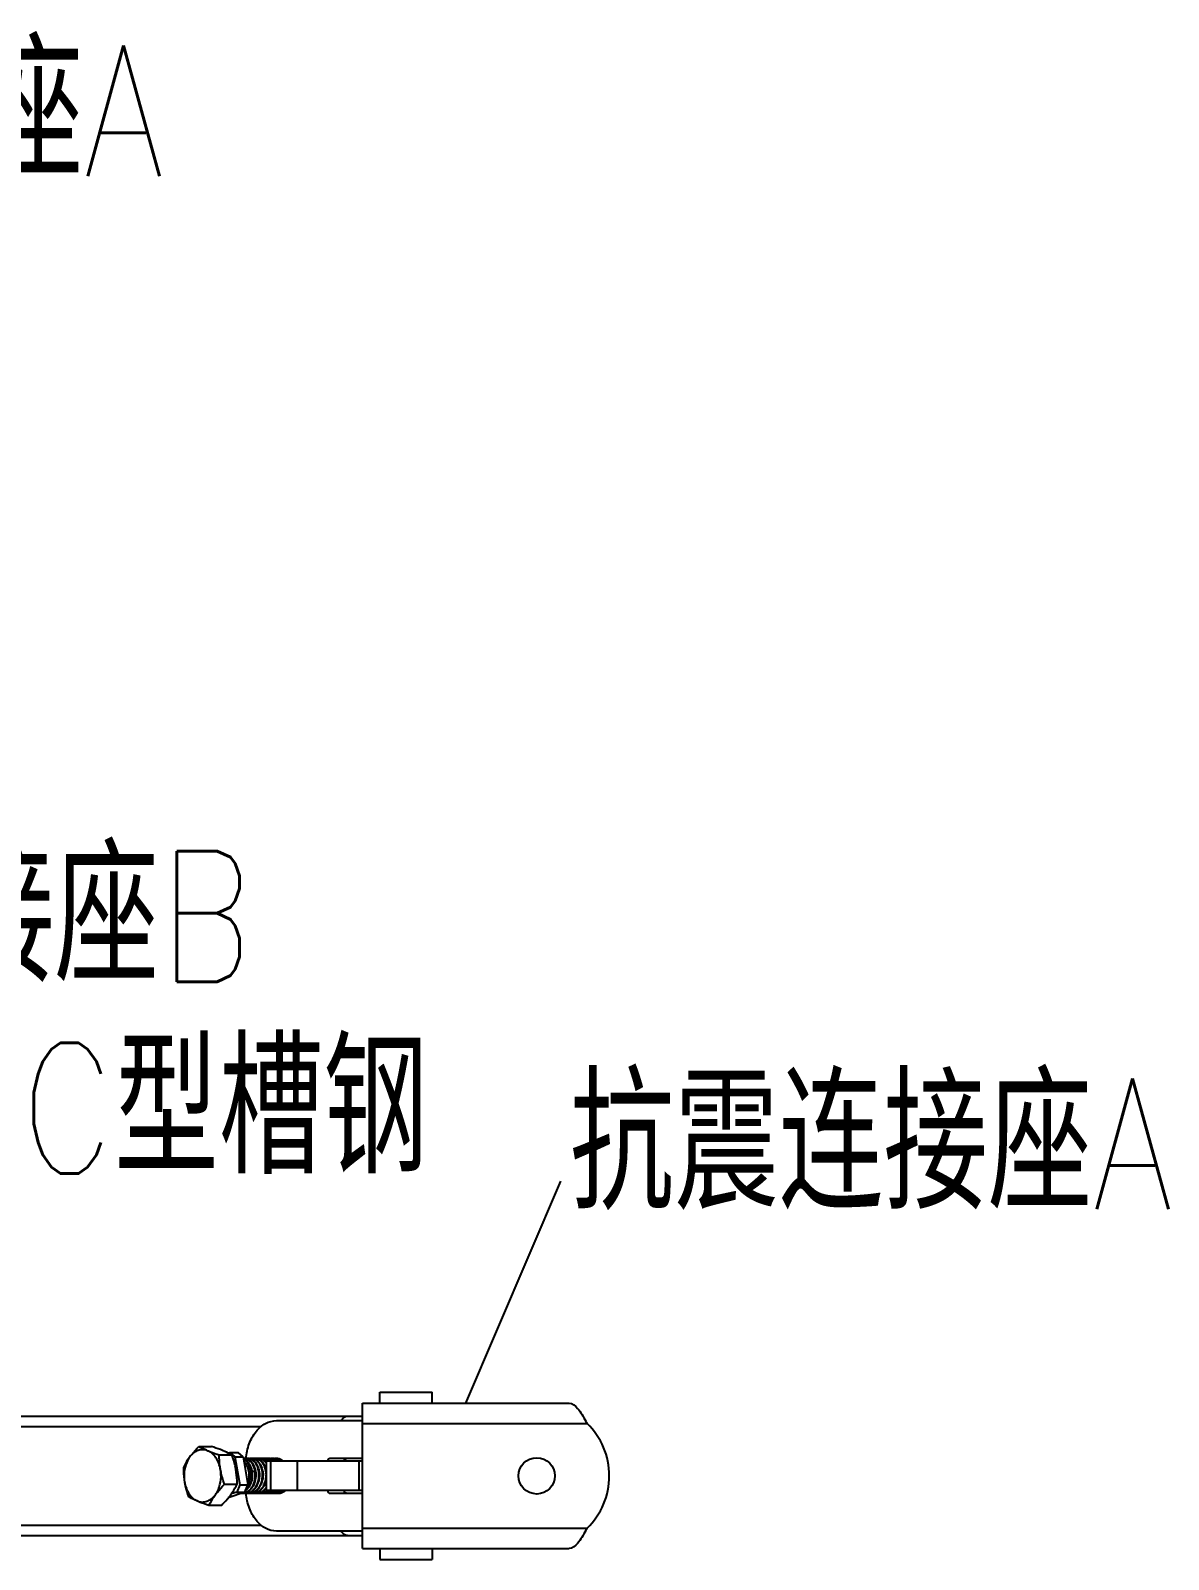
# Model space of a CAD drawing. Extents: x 27938 to 1507990, y 110129 to 923079.
# Drawn here: x 461054 to 464538, y 358321 to 363000 of the extents above; entities that cross this region are included whole.
import ezdxf

# ---------------------------------------------------------------- set-up
doc = ezdxf.new("R2010")
doc.units = 0
doc.header["$LTSCALE"] = 1000
doc.header["$MEASUREMENT"] = 0
doc.layers.add('W_DIM', color=4, linetype='Continuous')
doc.styles.get("Standard").update_dxf_attribs({"font": 'gbenor.shx', "bigfont": 'gbcbig.shx'})
doc.styles.add('wwp100', font='txt.shx', dxfattribs={"width": 0.7, "height": 400, "bigfont": 'hztxt.shx'})
doc.dimstyles.get("Standard").update_dxf_attribs({"dimtxt": 0.18, "dimasz": 0.18, "dimexe": 0.18, "dimexo": 0.0625, "dimgap": 0.09, "dimtad": 0, "dimtih": 1, "dimtoh": 1, "dimdec": 4, "dimzin": 0, "dimdsep": 46, "dimtxsty": 'Standard', "dimcen": 0.09, "dimadec": 0, "dimazin": 0, "dimtfac": 1, "dimtdec": 4, "dimtofl": 0, "dimtmove": 0, "dimatfit": 3, "dimfxl": 1, "dimtolj": 1, "dimtzin": 0, "dimarcsym": 0})

msp = doc.modelspace()

# ---------------------------------------------------------------- linework, layer by layer
at = {"linetype": 'Continuous'}
for p, q in [((462069.6, 358353.9), (462069.6, 358798.8)), ((462069.6, 358798.8), (462703.4, 358798.8)), ((462123, 358798.8), (462123, 358832.2)), ((462283.2, 358798.8), (462283.2, 358832.2)), ((459118.2, 358758.8), (462069.6, 358758.8)), ((461806.7, 358745.4), (462069.6, 358745.4)), ((459250.2, 358727.6), (461759.6, 358727.6)), ((462069.6, 358736.5), (462757.8, 358736.5)), ((461568.6, 358666.1), (461607.6, 358666.1)), ((461631.4, 358640.5), (461670.4, 358640.5)), ((461659.2, 358646.1), (461663.8, 358647.7)), ((461663.8, 358647.7), (461679, 358634.7)), ((461663.8, 358647.7), (461689, 358647.7)), ((461679, 358634.7), (461694.1, 358548.4)), ((461679, 358634.7), (461704.2, 358634.7)), ((461704.2, 358634.7), (461689, 358647.7)), ((461704.2, 358634.7), (461719.3, 358548.4)), ((461774.8, 358620.8), (461774.8, 358531.9)), ((462069.6, 358620.8), (461774.8, 358620.8)), ((461787.9, 358620.8), (461787.9, 358531.9)), ((461870.1, 358620.8), (461870.1, 358531.9)), ((462069.6, 358629.7), (461970.3, 358629.7)), ((462058.8, 358620.8), (462058.8, 358531.9)), ((461741, 358590.7), (461731.7, 358588.4)), ((461647.1, 358550.7), (461686.1, 358550.7)), ((461710.1, 358526.8), (461659.1, 358509)), ((461684.9, 358526.8), (461668.3, 358521)), ((461694.1, 358548.4), (461684.9, 358526.8)), ((461684.9, 358526.8), (461710.1, 358526.8)), ((461694.1, 358548.4), (461719.3, 358548.4)), ((461710.1, 358526.8), (461719.3, 358548.4)), ((462069.6, 358531.9), (461774.8, 358531.9)), ((461970.3, 358523), (462069.6, 358523)), ((461600, 358486.6), (461639, 358486.6)), ((459250.2, 358425.1), (461759.6, 358425.1)), ((462069.6, 358416.2), (462757.8, 358416.2)), ((459118.2, 358394), (462069.6, 358394)), ((462069.6, 358407.3), (461806.7, 358407.3)), ((462069.6, 358353.9), (462703.4, 358353.9)), ((462123, 358353.9), (462123, 358320.6)), ((462283.2, 358353.9), (462283.2, 358320.6))]:
    msp.add_line(p, q, dxfattribs=at)
for p, q in [((462123, 358832.2), (462283.2, 358832.2)), ((462123, 358320.6), (462283.2, 358320.6))]:
    msp.add_line(p, q)
msp.add_circle((462603.5, 358576.4), 55.6, dxfattribs=at)
for centre, radius, start, end in [((462445.1, 358570.2), 354.2, 27.9978, 29.2622), ((462603.5, 358576.4), 222.4, 313.9455, 46.0545), ((461706.9, 358605.4), 24.3, 86.7845, 94.2112), ((461717.9, 358605.2), 24.6, 90.0498, 101.0645), ((461717.9, 358605.4), 24.3, 86.7743, 90.0077), ((461728.9, 358605.2), 24.5, 90.0384, 101.0179), ((461728.9, 358605.4), 24.3, 86.7856, 89.9966), ((461739.9, 358605.2), 24.5, 90.049, 100.9954), ((461739.9, 358605.4), 24.3, 86.7801, 90.0075), ((461750.9, 358605.2), 24.6, 90.0437, 101.062), ((461750.9, 358605.4), 24.3, 86.7795, 90.0015), ((461761.9, 358605.2), 24.5, 90.0437, 101.0051), ((461761.9, 358605.4), 24.3, 86.7867, 90.0021), ((461772.9, 358605.2), 24.5, 90.0497, 101.0016), ((461745.6, 358594.1), 37.7, 42.2645, 48.752), ((461772.9, 358605.4), 24.3, 86.7769, 90.0081), ((461743, 358591.7), 41.1, 39.2284, 42.3075), ((461784, 358605.2), 24.6, 90.0405, 101.0531), ((461757.3, 358594.9), 36.6, 45.4702, 48.7951), ((461783.9, 358605.4), 24.3, 86.785, 89.9983), ((461795, 358605.2), 24.5, 90.049, 100.9977), ((461768.3, 358594.9), 36.6, 45.4659, 48.8093), ((461794.9, 358605.4), 24.3, 86.7894, 90.0075), ((461806, 358605.2), 24.6, 90.0526, 101.0446), ((461779.3, 358594.9), 36.6, 45.4871, 48.7938), ((461806, 358605.4), 24.3, 86.7735, 90.0108), ((461790.3, 358594.9), 36.6, 45.4665, 48.8015), ((461660.6, 358579.2), 71.7, 7.4386, 9.2614), ((461673.9, 358579.4), 58.5, 10.5055, 11.18), ((461673.4, 358579.3), 59.1, 8.9052, 10.5042), ((461695, 358579.2), 59.4, 9.0333, 9.9567), ((461691.3, 358578.8), 63.2, 352.211, 352.5185), ((461706.4, 358579.3), 59.1, 8.9818, 11.0323), ((461701.3, 358552.4), 29.4, 266.5315, 270.0065), ((461701.3, 358552.4), 29.4, 270.0081, 272.8567), ((461701.3, 358552.4), 29.4, 272.8574, 275.2194), ((461712.4, 358552.5), 29.5, 260.1078, 269.9722), ((461700.7, 358554.7), 31.8, 288.4202, 290.7394), ((461702.4, 358554), 31.1, 285.8298, 288.459), ((461712.4, 358552.2), 29.2, 269.9973, 272.6949), ((461723.4, 358552.5), 29.5, 260.0711, 269.9827), ((461711.8, 358554.6), 31.7, 288.4602, 290.6746), ((461713.4, 358554.1), 31.1, 285.9611, 288.4587), ((461723.4, 358552.2), 29.2, 270.008, 272.693), ((461723.4, 358552.3), 29.3, 272.6938, 275.2451), ((461734.4, 358552.5), 29.5, 260.1504, 269.9814), ((461722.8, 358554.6), 31.7, 288.4602, 290.6754), ((461724.4, 358554.1), 31.1, 285.9619, 288.4587), ((461734.4, 358552.2), 29.2, 270.0063, 272.6857), ((461745.4, 358552.4), 29.5, 260.395, 269.9755), ((461733.8, 358554.6), 31.7, 288.4602, 290.6741), ((461735.4, 358554), 31.1, 285.9641, 288.119), ((461735.3, 358554.2), 31.3, 288.117, 288.456), ((461745.4, 358552.2), 29.2, 270.0004, 272.6959), ((461756.4, 358552.5), 29.5, 260.0747, 269.9827), ((461744.9, 358554.6), 31.7, 288.4603, 290.6749), ((461746.4, 358554.1), 31.1, 285.9612, 288.4587), ((461756.4, 358552.2), 29.2, 270.008, 272.6878), ((461756.4, 358552.3), 29.3, 272.6886, 275.2518), ((461767.4, 358552.5), 29.5, 260.141, 269.976), ((461755.9, 358554.6), 31.7, 288.4602, 290.6747), ((461757.4, 358554.1), 31.1, 285.9616, 288.4587), ((461767.4, 358552.2), 29.2, 270.0011, 272.692), ((461778.4, 358552.5), 29.5, 260.0816, 269.9797), ((461751.3, 358562.2), 40.6, 307.6353, 311.5837), ((461766.9, 358554.6), 31.7, 288.4602, 290.6743), ((461768.4, 358554.1), 31.1, 285.9612, 288.4587), ((461778.4, 358552.2), 29.2, 270.005, 272.6978), ((461778.4, 358552.3), 29.3, 272.6985, 275.2581), ((461789.5, 358552.5), 29.5, 260.1633, 269.9862), ((461777.9, 358554.6), 31.7, 288.4603, 290.6751), ((461779.4, 358554.1), 31.1, 285.9624, 288.4588), ((461761.9, 358562.7), 41.3, 309.969, 311.5624), ((461763.6, 358562.4), 40.8, 308.3867, 311.6033), ((461789.4, 358552.2), 29.2, 270.011, 272.6839), ((461800.5, 358552.5), 29.5, 260.1241, 269.9724), ((461788.9, 358554.6), 31.7, 288.4602, 290.6742), ((461790.5, 358554.1), 31.1, 285.9615, 288.4587), ((461800.5, 358552.2), 29.2, 269.9975, 272.695), ((461811.5, 358552.5), 29.5, 260.0725, 269.9827), ((461799.9, 358554.6), 31.7, 288.4602, 290.6744), ((461801.5, 358554.1), 31.1, 285.9611, 288.4587), ((461811.5, 358552.2), 29.2, 270.008, 272.6973), ((461811.5, 358552.3), 29.3, 272.6981, 275.2477), ((461810.9, 358554.6), 31.7, 288.4603, 290.6754), ((461812.5, 358554.1), 31.1, 285.9619, 288.4588), ((461805.7, 358563), 41.7, 311.2696, 311.5925), ((461807.4, 358562.7), 41.2, 309.7045, 311.528), ((462445.1, 358582.5), 354.2, 330.7378, 332.0022)]:
    msp.add_arc(centre, radius, start, end, dxfattribs=at)
for points, knots in [([(462703.4, 358798.8), (462713.3, 358798.8), (462728.3, 358785.1), (462742.1, 358764.4), (462750, 358750.7), (462754.1, 358743.4)], [0, 0, 0, 0, 0.388881, 0.673899, 1, 1, 1, 1]), ([(461713.1, 358629.2), (461714.6, 358644.7), (461721, 358674.3), (461741.5, 358712.3), (461770.9, 358738.7), (461795.3, 358745.4), (461806.7, 358745.4)], [0, 0, 0, 0, 0.288185, 0.553327, 0.788006, 1, 1, 1, 1]), ([(462005.7, 358745.5), (462007.6, 358749.2), (462012.4, 358755.8), (462020.2, 358758.8), (462023.8, 358758.8)], [0, 0, 0, 0, 0.538137, 1, 1, 1, 1]), ([(461541, 358634.1), (461543, 358636.8), (461551.6, 358648), (461561.1, 358658.4), (461568.6, 358666.1)], [0, 0, 0, 0, 0.240981, 1, 1, 1, 1]), ([(461595.9, 358653.3), (461591.3, 358655.2), (461581.4, 358657.4), (461566, 358654.9), (461552, 358646.8), (461544.4, 358638.7), (461541, 358634.1)], [0, 0, 0, 0, 0.238229, 0.47528, 0.726056, 1, 1, 1, 1]), ([(461595.9, 358653.3), (461593.4, 358654.3), (461584.1, 358658.3), (461575, 358662.7), (461568.6, 358666.1)], [0, 0, 0, 0, 0.275005, 1, 1, 1, 1]), ([(461635.2, 358595.6), (461634, 358602.2), (461630.6, 358614.9), (461621.9, 358631.8), (461610.4, 358645.2), (461600.9, 358651.3), (461595.9, 358653.3)], [0, 0, 0, 0, 0.27851, 0.540172, 0.780428, 1, 1, 1, 1]), ([(461595.9, 358653.3), (461598.7, 358652.2), (461610.4, 358647.6), (461622.3, 358643.5), (461631.4, 358640.5)], [0, 0, 0, 0, 0.233658, 1, 1, 1, 1]), ([(461643.1, 358653.3), (461640.4, 358654.4), (461628.7, 358659), (461616.8, 358663.1), (461607.6, 358666.1)], [0, 0, 0, 0, 0.233658, 1, 1, 1, 1]), ([(461670.4, 358640.5), (461668.4, 358641.5), (461659.5, 358646.2), (461650.3, 358650.3), (461643.1, 358653.3)], [0, 0, 0, 0, 0.226572, 1, 1, 1, 1]), ([(461541, 358634.1), (461539, 358631.4), (461531.8, 358621.2), (461525.6, 358610.3), (461521.5, 358602)], [0, 0, 0, 0, 0.263099, 1, 1, 1, 1]), ([(461521.5, 358602), (461521.5, 358598.3), (461521.8, 358583.3), (461523.3, 358568.3), (461525.3, 358557.1)], [0, 0, 0, 0, 0.246121, 1, 1, 1, 1]), ([(461541, 358634.1), (461537.3, 358629), (461524.3, 358605.6), (461521.8, 358577.1), (461525.3, 358557.1)], [0, 0, 0, 0, 0.235366, 1, 1, 1, 1]), ([(461635.2, 358595.6), (461634.5, 358599.3), (461632.3, 358614.2), (461631.5, 358629.3), (461631.4, 358640.5)], [0, 0, 0, 0, 0.254083, 1, 1, 1, 1]), ([(461682.4, 358595.6), (461681.7, 358599.4), (461678.7, 358614.6), (461674.2, 358629.5), (461670.4, 358640.5)], [0, 0, 0, 0, 0.248499, 1, 1, 1, 1]), ([(461705.4, 358628.4), (461706.2, 358628.1), (461709.9, 358626.6), (461713.1, 358624.4), (461715.4, 358622.4)], [0, 0, 0, 0, 0.241445, 1, 1, 1, 1]), ([(461713.7, 358534.9), (461719.8, 358541.4), (461726.3, 358554.1), (461729.8, 358572.2), (461729.8, 358586.5), (461727.1, 358600.1), (461720.8, 358615.2), (461712.2, 358624.4), (461705.5, 358627.4)], [0, 0, 0, 0, 0.255096, 0.39268, 0.530602, 0.663916, 0.788307, 1, 1, 1, 1]), ([(461706.7, 358621.1), (461714.7, 358613.4), (461722, 358596), (461723, 358572.3), (461720.5, 358559.8), (461718.4, 358553.9)], [0, 0, 0, 0, 0.470214, 0.736055, 1, 1, 1, 1]), ([(461708.2, 358629.7), (461711.4, 358629.7), (461718.1, 358628.4), (461723.8, 358624.7), (461726.4, 358622.4)], [0, 0, 0, 0, 0.482589, 1, 1, 1, 1]), ([(461741, 358590.7), (461740.1, 358595.9), (461737.4, 358605.7), (461730, 358618.3), (461720.1, 358627), (461712.1, 358629.5), (461708.2, 358629.7)], [0, 0, 0, 0, 0.290521, 0.554658, 0.788516, 1, 1, 1, 1]), ([(461715.4, 358622.4), (461717.4, 358620.6), (461725.5, 358611.7), (461729.8, 358599.8), (461731.3, 358590.7)], [0, 0, 0, 0, 0.227377, 1, 1, 1, 1]), ([(461717.1, 358605.7), (461719.1, 358601.9), (461725.4, 358584.9), (461724, 358565.2), (461718.7, 358552.5)], [0, 0, 0, 0, 0.239303, 1, 1, 1, 1]), ([(461723, 358524.9), (461727.7, 358526.7), (461736.7, 358532.8), (461746.4, 358546.7), (461752.2, 358563.9), (461753.6, 358582.5), (461750.5, 358600.3), (461743.3, 358615.5), (461732.7, 358626.3), (461723.6, 358629.5), (461719.2, 358629.7)], [0, 0, 0, 0, 0.11422, 0.241557, 0.38018, 0.523371, 0.662464, 0.789655, 0.901082, 1, 1, 1, 1]), ([(461719.3, 358629.7), (461722.5, 358629.7), (461729.1, 358628.4), (461734.8, 358624.7), (461737.4, 358622.4)], [0, 0, 0, 0, 0.482586, 1, 1, 1, 1]), ([(461737.4, 358622.4), (461744.1, 358616.6), (461751.2, 358603.4), (461754.6, 358584.4), (461754.2, 358568.7), (461750.5, 358553.7), (461743.9, 358540.5), (461734.8, 358530.2), (461727.1, 358525.8), (461723.2, 358524.5)], [0, 0, 0, 0, 0.234995, 0.369193, 0.507415, 0.643708, 0.772808, 0.891506, 1, 1, 1, 1]), ([(461726.4, 358622.4), (461728.4, 358620.7), (461736.5, 358611.8), (461740.8, 358600), (461742.3, 358591)], [0, 0, 0, 0, 0.22749, 1, 1, 1, 1]), ([(461730.3, 358629.7), (461733.5, 358629.7), (461740.1, 358628.4), (461745.8, 358624.7), (461748.4, 358622.4)], [0, 0, 0, 0, 0.482586, 1, 1, 1, 1]), ([(461734, 358524.9), (461738.7, 358526.7), (461747.8, 358532.8), (461757.4, 358546.7), (461763.2, 358563.9), (461764.6, 358582.5), (461761.5, 358600.3), (461754.3, 358615.5), (461743.7, 358626.3), (461734.6, 358629.5), (461730.3, 358629.7)], [0, 0, 0, 0, 0.114222, 0.241564, 0.380183, 0.523375, 0.662466, 0.789658, 0.901085, 1, 1, 1, 1]), ([(461748.4, 358622.4), (461755.1, 358616.5), (461762.3, 358603.4), (461765.6, 358584.4), (461765.2, 358568.7), (461761.5, 358553.7), (461754.9, 358540.5), (461745.8, 358530.2), (461738.2, 358525.8), (461734.2, 358524.5)], [0, 0, 0, 0, 0.235001, 0.369196, 0.507414, 0.643709, 0.772807, 0.891505, 1, 1, 1, 1]), ([(461741.3, 358629.7), (461744.5, 358629.7), (461751.1, 358628.4), (461756.8, 358624.7), (461759.4, 358622.4)], [0, 0, 0, 0, 0.482588, 1, 1, 1, 1]), ([(461774.9, 358581.3), (461774.7, 358587.5), (461772.8, 358599.4), (461765.7, 358615), (461755, 358626.2), (461745.7, 358629.5), (461741.3, 358629.7)], [0, 0, 0, 0, 0.291873, 0.559175, 0.79302, 1, 1, 1, 1]), ([(461752.3, 358629.7), (461755.5, 358629.7), (461762.2, 358628.4), (461767.8, 358624.7), (461770.4, 358622.4)], [0, 0, 0, 0, 0.482585, 1, 1, 1, 1]), ([(461774.9, 358616), (461772.1, 358619.8), (461765.5, 358626.4), (461756.5, 358629.5), (461752.3, 358629.7)], [0, 0, 0, 0, 0.52908, 1, 1, 1, 1]), ([(461759.4, 358622.4), (461761.3, 358620.7), (461769, 358612.4), (461773.3, 358601.4), (461775, 358592.9)], [0, 0, 0, 0, 0.228177, 1, 1, 1, 1]), ([(461763.3, 358629.7), (461766.5, 358629.7), (461773.2, 358628.4), (461778.9, 358624.7), (461781.4, 358622.4)], [0, 0, 0, 0, 0.482586, 1, 1, 1, 1]), ([(461781.6, 358621), (461779.1, 358623.5), (461773.4, 358627.7), (461766.6, 358629.5), (461763.3, 358629.7)], [0, 0, 0, 0, 0.520001, 1, 1, 1, 1]), ([(461774.3, 358629.7), (461777.5, 358629.7), (461784.2, 358628.4), (461789.9, 358624.7), (461792.4, 358622.4)], [0, 0, 0, 0, 0.482587, 1, 1, 1, 1]), ([(461792.6, 358621), (461790.1, 358623.5), (461784.4, 358627.7), (461777.6, 358629.5), (461774.3, 358629.7)], [0, 0, 0, 0, 0.520002, 1, 1, 1, 1]), ([(461785.3, 358629.7), (461788.5, 358629.7), (461795.2, 358628.4), (461800.9, 358624.7), (461803.5, 358622.4)], [0, 0, 0, 0, 0.482583, 1, 1, 1, 1]), ([(461803.6, 358621), (461801.1, 358623.5), (461795.4, 358627.7), (461788.6, 358629.5), (461785.3, 358629.7)], [0, 0, 0, 0, 0.52002, 1, 1, 1, 1]), ([(461796.3, 358629.7), (461799.5, 358629.7), (461806.2, 358628.4), (461811.9, 358624.7), (461814.5, 358622.4)], [0, 0, 0, 0, 0.482588, 1, 1, 1, 1]), ([(461814.6, 358621), (461812.1, 358623.5), (461806.4, 358627.7), (461799.6, 358629.5), (461796.3, 358629.7)], [0, 0, 0, 0, 0.519993, 1, 1, 1, 1]), ([(461807.3, 358629.7), (461810.8, 358629.7), (461818.2, 358628.1), (461824.3, 358623.7), (461827, 358621)], [0, 0, 0, 0, 0.479607, 1, 1, 1, 1]), ([(461825.7, 358621), (461823.1, 358623.5), (461817.5, 358627.7), (461810.6, 358629.5), (461807.3, 358629.7)], [0, 0, 0, 0, 0.520009, 1, 1, 1, 1]), ([(461970.3, 358629.7), (461968.6, 358629.7), (461964.8, 358627.1), (461964, 358623), (461964, 358620.8)], [0, 0, 0, 0, 0.440239, 1, 1, 1, 1]), ([(462014.3, 358620.8), (462014.3, 358623), (462015.2, 358627.1), (462018.9, 358629.7), (462020.6, 358629.7)], [0, 0, 0, 0, 0.559761, 1, 1, 1, 1]), ([(461525.3, 358557.1), (461525.9, 358553.3), (461529, 358538.1), (461533.4, 358523.3), (461537.2, 358512.3)], [0, 0, 0, 0, 0.248499, 1, 1, 1, 1]), ([(461525.3, 358557.1), (461526.4, 358550.5), (461529.9, 358537.8), (461538.5, 358520.9), (461550, 358507.5), (461559.6, 358501.4), (461564.5, 358499.4)], [0, 0, 0, 0, 0.27851, 0.540172, 0.780428, 1, 1, 1, 1]), ([(461619.5, 358518.6), (461623.2, 358523.7), (461636.1, 358547.1), (461638.7, 358575.6), (461635.2, 358595.6)], [0, 0, 0, 0, 0.235366, 1, 1, 1, 1]), ([(461647.1, 358550.7), (461645.9, 358554.4), (461641, 358569.1), (461637.2, 358584.2), (461635.2, 358595.6)], [0, 0, 0, 0, 0.251163, 1, 1, 1, 1]), ([(461686.1, 358550.7), (461686.1, 358554.4), (461685.8, 358569.4), (461684.3, 358584.4), (461682.4, 358595.6)], [0, 0, 0, 0, 0.246121, 1, 1, 1, 1]), ([(461731.6, 358588.4), (461733.1, 358577.4), (461731.3, 358555.7), (461719.6, 358536.4), (461711.7, 358530.2)], [0, 0, 0, 0, 0.526254, 1, 1, 1, 1]), ([(461712, 358525), (461717.2, 358526.9), (461727.2, 358534.1), (461737.2, 358550.3), (461742.3, 358569.9), (461742.1, 358583.9), (461741, 358590.7)], [0, 0, 0, 0, 0.217951, 0.46337, 0.729831, 1, 1, 1, 1]), ([(461742.3, 358591), (461743.4, 358584), (461743.7, 358569.7), (461738.4, 358549.7), (461728, 358533.4), (461717.6, 358526.3), (461712.2, 358524.5)], [0, 0, 0, 0, 0.271171, 0.538307, 0.783282, 1, 1, 1, 1]), ([(461731.7, 358588.4), (461732.1, 358586.5), (461732.9, 358578.5), (461732.2, 358570.4), (461730.9, 358564.6)], [0, 0, 0, 0, 0.247915, 1, 1, 1, 1]), ([(461742.1, 358591.9), (461742.6, 358589.6), (461744, 358580.5), (461743.4, 358571), (461741.8, 358564.2)], [0, 0, 0, 0, 0.246468, 1, 1, 1, 1]), ([(461745, 358524.9), (461749.4, 358526.6), (461757.9, 358532.2), (461767.4, 358544.8), (461773.4, 358560.6), (461774.9, 358572.2), (461774.9, 358578.1)], [0, 0, 0, 0, 0.218898, 0.461373, 0.725247, 1, 1, 1, 1]), ([(461775, 358564.6), (461774.1, 358559.9), (461771.4, 358550.9), (461764.8, 358539), (461756.1, 358529.7), (461748.9, 358525.8), (461745.3, 358524.5)], [0, 0, 0, 0, 0.276521, 0.537648, 0.778453, 1, 1, 1, 1]), ([(461753.7, 358588.6), (461754, 358587.1), (461754.7, 358581.1), (461754.6, 358575), (461754, 358570.6)], [0, 0, 0, 0, 0.247252, 1, 1, 1, 1]), ([(461764.8, 358588.5), (461765.1, 358586.6), (461765.9, 358578.9), (461765.3, 358571), (461764.1, 358565.3)], [0, 0, 0, 0, 0.247797, 1, 1, 1, 1]), ([(461564.5, 358499.4), (461562, 358500.5), (461552.7, 358504.4), (461543.6, 358508.8), (461537.2, 358512.3)], [0, 0, 0, 0, 0.275005, 1, 1, 1, 1]), ([(461564.5, 358499.4), (461569.1, 358497.5), (461579.1, 358495.3), (461594.4, 358497.9), (461608.5, 358505.9), (461616.1, 358514), (461619.5, 358518.6)], [0, 0, 0, 0, 0.238229, 0.47528, 0.726056, 1, 1, 1, 1]), ([(461619.5, 358518.6), (461617.5, 358516), (461610.3, 358505.8), (461604.1, 358494.9), (461600, 358486.6)], [0, 0, 0, 0, 0.263099, 1, 1, 1, 1]), ([(461619.5, 358518.6), (461621.5, 358521.4), (461630.1, 358532.6), (461639.7, 358543), (461647.1, 358550.7)], [0, 0, 0, 0, 0.240981, 1, 1, 1, 1]), ([(461639, 358486.6), (461641.6, 358489.2), (461651.3, 358499.4), (461660.5, 358510.2), (461666.7, 358518.6)], [0, 0, 0, 0, 0.257895, 1, 1, 1, 1]), ([(461666.7, 358518.6), (461668.6, 358521.3), (461675.8, 358531.5), (461682, 358542.4), (461686.1, 358550.7)], [0, 0, 0, 0, 0.263099, 1, 1, 1, 1]), ([(461806.7, 358407.3), (461795.3, 358407.3), (461771, 358413.9), (461741.7, 358440.2), (461721.2, 358478.1), (461714.7, 358507.6), (461713.2, 358523)], [0, 0, 0, 0, 0.212085, 0.446759, 0.711828, 1, 1, 1, 1]), ([(461756, 358524.9), (461759.8, 358526.3), (461767, 358530.7), (461772.5, 358537.1), (461774.9, 358540.7)], [0, 0, 0, 0, 0.478395, 1, 1, 1, 1]), ([(461774.9, 358538.6), (461772.4, 358535.4), (461766.9, 358529.6), (461759.8, 358525.7), (461756.3, 358524.5)], [0, 0, 0, 0, 0.520421, 1, 1, 1, 1]), ([(461767.1, 358524.9), (461767.8, 358525.2), (461771.1, 358526.6), (461774, 358528.5), (461776.1, 358530.1)], [0, 0, 0, 0, 0.244171, 1, 1, 1, 1]), ([(461779.6, 358531.8), (461778.7, 358531), (461775, 358528), (461770.6, 358525.7), (461767.3, 358524.5)], [0, 0, 0, 0, 0.259878, 1, 1, 1, 1]), ([(461778.1, 358524.9), (461779, 358525.3), (461782.7, 358526.9), (461786.1, 358529.1), (461788.4, 358531.1)], [0, 0, 0, 0, 0.243219, 1, 1, 1, 1]), ([(461788.9, 358530.4), (461788.1, 358529.7), (461784.8, 358527.3), (461781.1, 358525.5), (461778.3, 358524.5)], [0, 0, 0, 0, 0.258068, 1, 1, 1, 1]), ([(461789.1, 358524.9), (461790.1, 358525.3), (461794.1, 358527.1), (461797.8, 358529.6), (461800.3, 358531.9)], [0, 0, 0, 0, 0.242544, 1, 1, 1, 1]), ([(461801.7, 358531.8), (461800.7, 358531), (461797, 358528), (461792.7, 358525.7), (461789.3, 358524.5)], [0, 0, 0, 0, 0.259876, 1, 1, 1, 1]), ([(461800.1, 358524.9), (461801.1, 358525.3), (461805.1, 358527.1), (461808.8, 358529.6), (461811.3, 358531.8)], [0, 0, 0, 0, 0.242552, 1, 1, 1, 1]), ([(461812.7, 358531.8), (461811.7, 358531), (461808, 358528), (461803.7, 358525.7), (461800.3, 358524.5)], [0, 0, 0, 0, 0.25988, 1, 1, 1, 1]), ([(461811.1, 358524.9), (461812.1, 358525.3), (461816.1, 358527.1), (461819.8, 358529.6), (461822.3, 358531.8)], [0, 0, 0, 0, 0.242549, 1, 1, 1, 1]), ([(461823.7, 358531.8), (461822.7, 358531), (461819, 358528), (461814.7, 358525.7), (461811.3, 358524.5)], [0, 0, 0, 0, 0.25985, 1, 1, 1, 1]), ([(461822.1, 358524.9), (461823.1, 358525.3), (461827.1, 358527), (461830.7, 358529.5), (461833.2, 358531.7)], [0, 0, 0, 0, 0.242679, 1, 1, 1, 1]), ([(461833.7, 358531), (461832.8, 358530.2), (461829.3, 358527.6), (461825.4, 358525.6), (461822.3, 358524.5)], [0, 0, 0, 0, 0.25881, 1, 1, 1, 1]), ([(461964, 358531.9), (461964, 358529.7), (461964.8, 358525.6), (461968.6, 358523), (461970.3, 358523)], [0, 0, 0, 0, 0.559761, 1, 1, 1, 1]), ([(462020.6, 358523), (462018.9, 358523), (462015.2, 358525.6), (462014.3, 358529.7), (462014.3, 358531.9)], [0, 0, 0, 0, 0.440239, 1, 1, 1, 1]), ([(461564.5, 358499.4), (461567.2, 358498.3), (461578.9, 358493.7), (461590.8, 358489.6), (461600, 358486.6)], [0, 0, 0, 0, 0.233658, 1, 1, 1, 1]), ([(462023.8, 358394), (462020.2, 358394), (462012.4, 358396.9), (462007.6, 358403.5), (462005.7, 358407.2)], [0, 0, 0, 0, 0.461863, 1, 1, 1, 1]), ([(462754.1, 358409.3), (462750, 358402), (462742.1, 358388.3), (462728.3, 358367.6), (462713.3, 358353.9), (462703.4, 358353.9)], [0, 0, 0, 0, 0.326101, 0.611119, 1, 1, 1, 1])]:
    msp.add_open_spline(points, degree=3, knots=knots, dxfattribs=at)
for points in [[(461710.9, 358524.1), (461708.2, 358523.4), (461705.5, 358523), (461702.7, 358523)], [(461703.9, 358523.1), (461706.3, 358523.3), (461708.6, 358523.8), (461710.8, 358524.5)], [(461713.7, 358523), (461716.5, 358523.1), (461719.2, 358523.7), (461721.9, 358524.5)], [(461721.9, 358524.1), (461719.3, 358523.4), (461716.5, 358523), (461713.8, 358523)], [(461732.9, 358524.1), (461730.3, 358523.4), (461727.5, 358523), (461724.8, 358523)], [(461726.1, 358523.1), (461728.4, 358523.3), (461730.7, 358523.8), (461732.9, 358524.5)], [(461735.8, 358523), (461738.5, 358523.1), (461741.3, 358523.7), (461743.9, 358524.5)], [(461744, 358524.1), (461741.3, 358523.4), (461738.5, 358523), (461735.8, 358523)], [(461746.8, 358523), (461749.5, 358523.1), (461752.3, 358523.7), (461754.9, 358524.5)], [(461755, 358524.1), (461752.3, 358523.4), (461749.5, 358523), (461746.8, 358523)], [(461766, 358524.1), (461763.3, 358523.4), (461760.5, 358523), (461757.8, 358523)], [(461759.1, 358523.1), (461761.4, 358523.3), (461763.7, 358523.8), (461765.9, 358524.5)], [(461768.8, 358523), (461771.5, 358523.1), (461774.3, 358523.7), (461776.9, 358524.5)], [(461777, 358524.1), (461774.3, 358523.4), (461771.6, 358523), (461768.8, 358523)], [(461788, 358524.1), (461785.3, 358523.4), (461782.6, 358523), (461779.8, 358523)], [(461781.1, 358523.1), (461783.4, 358523.3), (461785.7, 358523.8), (461787.9, 358524.5)], [(461790.8, 358523), (461793.6, 358523.1), (461796.3, 358523.7), (461798.9, 358524.5)], [(461799, 358524.1), (461796.4, 358523.4), (461793.6, 358523), (461790.8, 358523)], [(461801.8, 358523), (461804.6, 358523.1), (461807.3, 358523.7), (461809.9, 358524.5)], [(461810, 358524.1), (461807.4, 358523.4), (461804.6, 358523), (461801.8, 358523)], [(461821, 358524.1), (461818.4, 358523.4), (461815.6, 358523), (461812.8, 358523)], [(461814.1, 358523.1), (461816.5, 358523.3), (461818.7, 358523.8), (461821, 358524.5)]]:
    msp.add_open_spline(points, degree=3, dxfattribs=at)

# ---------------------------------------------------------------- texts
at = {"layer": 'W_DIM', "color": 7, "style": 'wwp100', "width": 0.8}
for s, p in [('抗震连接座A', (459615.1, 362554.3)), ('抗震连接座B', (459846.6, 360088.9)), ('C型槽钢', (461022.2, 359501.7)), ('抗震连接座A', (462704.8, 359392.8))]:
    msp.add_text(s, height=400, dxfattribs=at).set_placement(p)

# ---------------------------------------------------------------- leaders
at = {"layer": 'W_DIM', "color": 7}
msp.add_leader([(462386.5, 358798.8), (462677.9, 359478.3)], dimstyle='Standard', override={"dimgap": 20}, dxfattribs=at)

doc.saveas('drawing.dxf')
